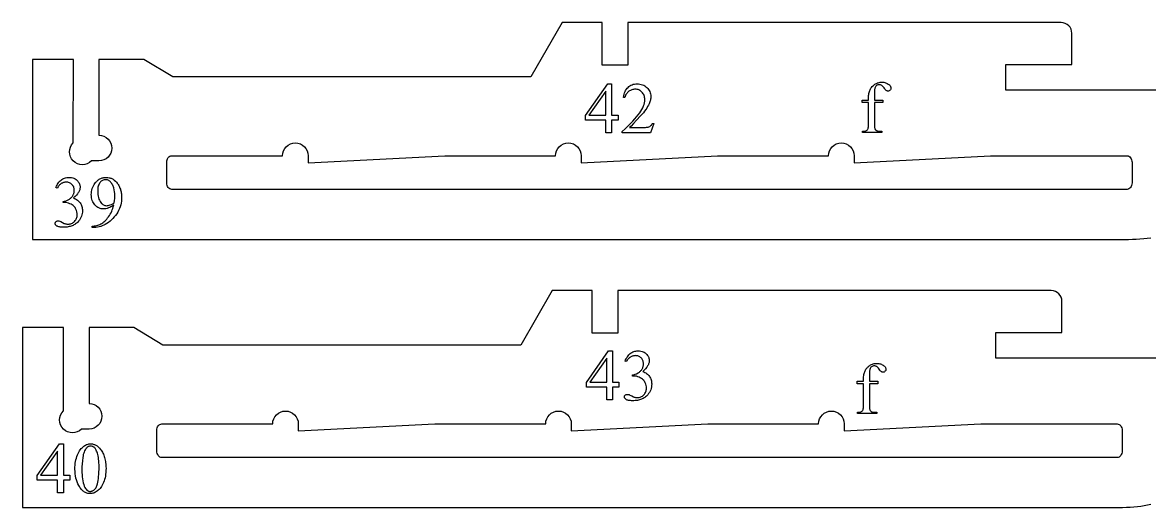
# Model space of a CAD drawing. Extents: x 9 to 960, y -397 to 558.
# Drawn here: x 298.8 to 510, y 453.2 to 544.1 of the extents above; entities that cross this region are included whole.
import ezdxf

# ---------------------------------------------------------------- set-up
doc = ezdxf.new("R2010")
doc.units = 0
doc.header["$MEASUREMENT"] = 0
for name, color, linetype in [('EXT', 1, 'CONTINUOUS'), ('INT', 5, 'CONTINUOUS'), ('TEXT', 18, 'CONTINUOUS')]:
    doc.layers.add(name, color=color, linetype=linetype)

msp = doc.modelspace()

# ---------------------------------------------------------------- linework, layer by layer
at = {"layer": 'EXT'}
for points in [[(519.28, 531.39), (494.85, 531.39), (483.04, 531.4), (483.04, 536.2), (495.44, 536.2), (495.44, 542.05, 0.414214), (493.44, 544.05), (412.22, 544.05), (412.22, 536.05), (407.42, 536.05), (407.42, 544.05), (399.91, 544.05), (394.02, 533.86), (326.94, 533.86), (321.5, 537.12), (313.11, 537.12), (313.11, 522.92, -1), (313.11, 518.12), (311.7, 518.12, -1), (308.3, 521.52), (308.31, 537.12), (300.64, 537.12), (300.64, 503.42), (505.33, 503.42), (506.07, 503.42), (506.79, 503.44), (507.51, 503.47), (508.21, 503.5), (508.9, 503.55), (509.57, 503.62), (510.23, 503.69)], [(517.43, 481.14), (493, 481.15), (481.19, 481.15), (481.19, 485.95), (493.59, 485.95), (493.59, 491.81, 0.414214), (491.59, 493.81), (410.37, 493.81), (410.37, 485.81), (405.57, 485.81), (405.57, 493.81), (398.06, 493.81), (392.17, 483.61), (325.09, 483.61), (319.65, 486.87), (311.26, 486.87), (311.26, 472.67, -1), (311.26, 467.87), (309.85, 467.87, -1), (306.45, 471.27), (306.45, 486.87), (298.79, 486.87), (298.79, 453.17), (503.48, 453.17), (504.22, 453.17), (504.94, 453.19), (505.66, 453.22), (506.36, 453.25), (507.05, 453.3), (507.72, 453.37), (508.38, 453.44), (509.01, 453.53), (509.64, 453.64), (510.24, 453.76)]]:
    msp.add_lwpolyline(points, format="xyb", dxfattribs=at)
at = {"layer": 'INT'}
for points in [[(325.81, 517.86), (325.82, 518.11), (325.88, 518.34), (325.97, 518.54), (326.08, 518.73), (326.22, 518.88), (326.38, 518.99), (326.55, 519.06), (326.74, 519.09), (347.52, 519.09, -1), (352.32, 519.09), (352.32, 517.79), (377.9, 519.09), (398.68, 519.09, -1), (403.48, 519.09), (403.48, 517.79), (429.05, 519.09), (449.83, 519.09, -1), (454.63, 519.09), (454.63, 517.79), (480.21, 519.09), (505.79, 519.09), (505.98, 519.06), (506.15, 518.99), (506.31, 518.87), (506.45, 518.72), (506.57, 518.54), (506.65, 518.33), (506.71, 518.1), (506.73, 517.86), (506.73, 514), (506.71, 513.76), (506.65, 513.53), (506.56, 513.32), (506.45, 513.14), (506.31, 512.99), (506.15, 512.87), (505.98, 512.8), (505.79, 512.78), (326.74, 512.78), (326.55, 512.8), (326.38, 512.87), (326.22, 512.99), (326.08, 513.14), (325.97, 513.32), (325.88, 513.53), (325.82, 513.76), (325.81, 514)], [(323.95, 467.61), (323.97, 467.86), (324.03, 468.09), (324.11, 468.3), (324.23, 468.48), (324.37, 468.63), (324.53, 468.74), (324.7, 468.81), (324.89, 468.84), (345.67, 468.84, -1), (350.47, 468.84), (350.47, 467.54), (376.05, 468.84), (396.83, 468.84, -1), (401.63, 468.84), (401.63, 467.54), (427.2, 468.84), (447.98, 468.84, -1), (452.78, 468.84), (452.78, 467.54), (478.36, 468.84), (503.94, 468.84), (504.13, 468.81), (504.3, 468.74), (504.46, 468.63), (504.6, 468.47), (504.71, 468.29), (504.8, 468.08), (504.86, 467.85), (504.87, 467.61), (504.87, 463.75), (504.86, 463.51), (504.8, 463.28), (504.71, 463.07), (504.6, 462.89), (504.46, 462.74), (504.3, 462.62), (504.13, 462.55), (503.94, 462.53), (324.89, 462.53), (324.7, 462.55), (324.53, 462.62), (324.37, 462.74), (324.23, 462.89), (324.12, 463.07), (324.03, 463.28), (323.97, 463.51), (323.95, 463.75)]]:
    msp.add_lwpolyline(points, format="xyb", close=True, dxfattribs=at)
at = {"layer": 'TEXT'}
for points in [[(410.39, 526.7), (410.39, 525.76), (409.18, 525.76), (409.18, 523.39), (408.08, 523.39), (408.08, 525.76), (404.27, 525.76), (404.27, 526.61), (408.45, 532.57), (409.18, 532.57), (409.18, 526.7)], [(417.09, 525.12), (416.46, 523.39), (411.15, 523.39), (411.15, 523.63), (411.71, 524.15), (412.23, 524.65), (412.71, 525.12), (413.14, 525.57), (413.54, 526), (413.88, 526.4), (414.19, 526.77), (414.45, 527.12), (414.67, 527.46), (414.87, 527.78), (415.03, 528.1), (415.16, 528.42), (415.27, 528.72), (415.34, 529.02), (415.39, 529.31), (415.4, 529.6), (415.4, 529.81), (415.37, 530.01), (415.33, 530.2), (415.27, 530.38), (415.2, 530.55), (415.11, 530.71), (415, 530.86), (414.88, 531), (414.74, 531.13), (414.6, 531.25), (414.46, 531.34), (414.3, 531.42), (414.14, 531.48), (413.98, 531.52), (413.8, 531.55), (413.62, 531.56), (413.46, 531.55), (413.3, 531.53), (413.15, 531.5), (412.99, 531.46), (412.85, 531.4), (412.71, 531.34), (412.57, 531.26), (412.43, 531.17), (412.31, 531.06), (412.19, 530.95), (412.08, 530.83), (411.97, 530.69), (411.88, 530.54), (411.8, 530.38), (411.72, 530.21), (411.65, 530.03), (411.41, 530.03), (411.46, 530.33), (411.52, 530.61), (411.61, 530.87), (411.7, 531.11), (411.82, 531.34), (411.95, 531.55), (412.1, 531.74), (412.26, 531.91), (412.44, 532.07), (412.63, 532.2), (412.82, 532.31), (413.03, 532.41), (413.25, 532.48), (413.48, 532.53), (413.72, 532.56), (413.98, 532.57), (414.24, 532.56), (414.5, 532.53), (414.75, 532.47), (414.98, 532.4), (415.2, 532.3), (415.42, 532.18), (415.62, 532.03), (415.8, 531.87), (415.98, 531.69), (416.13, 531.5), (416.25, 531.3), (416.35, 531.1), (416.44, 530.89), (416.49, 530.67), (416.53, 530.44), (416.54, 530.21), (416.53, 530.04), (416.52, 529.87), (416.49, 529.7), (416.46, 529.52), (416.41, 529.35), (416.36, 529.18), (416.29, 529.01), (416.22, 528.84), (416.09, 528.57), (415.94, 528.3), (415.77, 528.02), (415.58, 527.73), (415.37, 527.45), (415.14, 527.16), (414.89, 526.86), (414.63, 526.56), (413.88, 525.75), (413.28, 525.12), (412.85, 524.66), (412.56, 524.39), (414.91, 524.39), (415.24, 524.39), (415.52, 524.4), (415.75, 524.42), (415.92, 524.44), (416.06, 524.47), (416.19, 524.52), (416.32, 524.58), (416.44, 524.66), (416.55, 524.75), (416.66, 524.85), (416.75, 524.98), (416.84, 525.12)], [(458.43, 529.05), (458.43, 525.06), (458.44, 524.67), (458.45, 524.51), (458.47, 524.36), (458.5, 524.24), (458.53, 524.13), (458.57, 524.05), (458.61, 523.98), (458.68, 523.91), (458.75, 523.86), (458.82, 523.81), (458.9, 523.76), (458.99, 523.73), (459.08, 523.71), (459.17, 523.7), (459.27, 523.69), (459.82, 523.69), (459.82, 523.45), (456.19, 523.45), (456.19, 523.69), (456.46, 523.69), (456.59, 523.7), (456.72, 523.72), (456.84, 523.77), (456.95, 523.82), (457.05, 523.9), (457.13, 523.98), (457.2, 524.08), (457.25, 524.18), (457.29, 524.32), (457.31, 524.51), (457.33, 524.76), (457.33, 525.06), (457.33, 529.05), (456.15, 529.05), (456.15, 529.53), (457.33, 529.53), (457.33, 529.93), (457.34, 530.15), (457.35, 530.37), (457.37, 530.57), (457.41, 530.77), (457.45, 530.96), (457.5, 531.14), (457.56, 531.31), (457.62, 531.47), (457.7, 531.62), (457.79, 531.77), (457.89, 531.91), (457.99, 532.04), (458.11, 532.16), (458.24, 532.28), (458.37, 532.39), (458.52, 532.49), (458.67, 532.58), (458.83, 532.66), (458.99, 532.73), (459.16, 532.78), (459.33, 532.82), (459.5, 532.85), (459.68, 532.87), (459.87, 532.88), (460.04, 532.87), (460.21, 532.85), (460.37, 532.81), (460.54, 532.76), (460.69, 532.7), (460.85, 532.62), (461, 532.53), (461.15, 532.43), (461.24, 532.35), (461.32, 532.27), (461.38, 532.19), (461.44, 532.11), (461.48, 532.02), (461.51, 531.94), (461.53, 531.85), (461.53, 531.76), (461.52, 531.66), (461.49, 531.56), (461.44, 531.47), (461.36, 531.38), (461.27, 531.3), (461.18, 531.25), (461.09, 531.22), (460.99, 531.2), (460.91, 531.21), (460.83, 531.23), (460.75, 531.27), (460.67, 531.31), (460.58, 531.38), (460.48, 531.49), (460.37, 531.62), (460.25, 531.79), (460.13, 531.95), (460.02, 532.09), (459.91, 532.2), (459.8, 532.27), (459.7, 532.33), (459.58, 532.37), (459.47, 532.39), (459.34, 532.4), (459.2, 532.39), (459.06, 532.36), (458.94, 532.31), (458.83, 532.24), (458.73, 532.14), (458.64, 532.03), (458.57, 531.89), (458.52, 531.73), (458.5, 531.63), (458.48, 531.49), (458.45, 531.12), (458.43, 530.61), (458.43, 529.97), (458.43, 529.53), (459.99, 529.53), (459.99, 529.05)], [(408.08, 526.7), (408.08, 531.17), (404.92, 526.7)], [(305.04, 513.14), (305.14, 513.36), (305.25, 513.57), (305.36, 513.76), (305.48, 513.94), (305.6, 514.11), (305.73, 514.27), (305.87, 514.41), (306.01, 514.54), (306.16, 514.66), (306.33, 514.76), (306.49, 514.84), (306.67, 514.91), (306.86, 514.97), (307.06, 515), (307.26, 515.03), (307.48, 515.04), (307.74, 515.02), (307.99, 514.99), (308.22, 514.94), (308.43, 514.86), (308.63, 514.76), (308.82, 514.64), (308.98, 514.5), (309.14, 514.33), (309.24, 514.2), (309.33, 514.06), (309.4, 513.93), (309.46, 513.79), (309.51, 513.65), (309.55, 513.5), (309.57, 513.36), (309.57, 513.21), (309.57, 513.09), (309.55, 512.96), (309.53, 512.84), (309.5, 512.71), (309.45, 512.59), (309.4, 512.46), (309.34, 512.34), (309.27, 512.21), (309.18, 512.08), (309.09, 511.96), (308.88, 511.7), (308.63, 511.44), (308.34, 511.18), (308.54, 511.09), (308.73, 511), (308.9, 510.9), (309.07, 510.78), (309.22, 510.66), (309.36, 510.53), (309.48, 510.4), (309.59, 510.25), (309.69, 510.1), (309.78, 509.93), (309.85, 509.77), (309.91, 509.59), (309.96, 509.41), (309.99, 509.22), (310.01, 509.03), (310.02, 508.83), (310.01, 508.54), (309.97, 508.26), (309.91, 508), (309.83, 507.74), (309.73, 507.49), (309.6, 507.25), (309.45, 507.02), (309.28, 506.81), (309.15, 506.67), (309.02, 506.54), (308.88, 506.43), (308.74, 506.32), (308.58, 506.22), (308.43, 506.13), (308.26, 506.04), (308.09, 505.97), (307.91, 505.9), (307.72, 505.85), (307.53, 505.8), (307.33, 505.76), (307.13, 505.73), (306.91, 505.71), (306.69, 505.69), (306.47, 505.69), (306.25, 505.69), (306.05, 505.7), (305.87, 505.72), (305.7, 505.75), (305.56, 505.78), (305.43, 505.82), (305.32, 505.86), (305.23, 505.92), (305.09, 506.03), (305.03, 506.09), (304.98, 506.15), (304.95, 506.21), (304.92, 506.27), (304.91, 506.34), (304.9, 506.4), (304.91, 506.49), (304.94, 506.58), (304.99, 506.66), (305.06, 506.74), (305.14, 506.8), (305.23, 506.85), (305.33, 506.88), (305.43, 506.88), (305.6, 506.87), (305.77, 506.83), (305.96, 506.75), (306.28, 506.59), (306.62, 506.42), (306.74, 506.37), (306.83, 506.34), (306.96, 506.31), (307.09, 506.29), (307.22, 506.27), (307.36, 506.27), (307.52, 506.28), (307.68, 506.3), (307.84, 506.34), (307.99, 506.4), (308.13, 506.47), (308.27, 506.56), (308.41, 506.67), (308.54, 506.79), (308.65, 506.93), (308.75, 507.07), (308.84, 507.21), (308.91, 507.36), (308.97, 507.52), (309.01, 507.69), (309.03, 507.86), (309.04, 508.03), (309.02, 508.29), (308.98, 508.55), (308.91, 508.8), (308.8, 509.06), (308.72, 509.23), (308.62, 509.38), (308.53, 509.51), (308.43, 509.62), (308.27, 509.75), (308.09, 509.87), (307.88, 509.99), (307.64, 510.1), (307.39, 510.19), (307.14, 510.26), (306.88, 510.3), (306.63, 510.32), (306.41, 510.32), (306.41, 510.52), (306.55, 510.54), (306.68, 510.56), (306.94, 510.64), (307.2, 510.75), (307.47, 510.89), (307.59, 510.97), (307.71, 511.06), (307.82, 511.15), (307.92, 511.24), (308.01, 511.33), (308.1, 511.43), (308.17, 511.54), (308.23, 511.64), (308.29, 511.75), (308.34, 511.87), (308.38, 511.98), (308.41, 512.1), (308.44, 512.22), (308.46, 512.35), (308.47, 512.48), (308.47, 512.61), (308.47, 512.77), (308.45, 512.93), (308.41, 513.08), (308.37, 513.22), (308.31, 513.36), (308.23, 513.48), (308.14, 513.6), (308.04, 513.71), (307.93, 513.81), (307.82, 513.9), (307.69, 513.97), (307.56, 514.03), (307.43, 514.07), (307.28, 514.11), (307.13, 514.13), (306.98, 514.13), (306.85, 514.13), (306.73, 514.12), (306.61, 514.09), (306.49, 514.06), (306.37, 514.02), (306.26, 513.98), (306.14, 513.92), (306.03, 513.86), (305.93, 513.78), (305.83, 513.7), (305.72, 513.61), (305.63, 513.51), (305.53, 513.41), (305.44, 513.29), (305.26, 513.03)], [(311.86, 505.66), (311.86, 505.91), (312.08, 505.92), (312.29, 505.94), (312.49, 505.97), (312.7, 506.02), (312.9, 506.07), (313.09, 506.14), (313.28, 506.22), (313.47, 506.31), (313.66, 506.42), (313.84, 506.54), (314.02, 506.68), (314.2, 506.84), (314.38, 507.02), (314.56, 507.22), (314.73, 507.43), (314.91, 507.67), (315.07, 507.91), (315.23, 508.16), (315.37, 508.42), (315.5, 508.69), (315.61, 508.95), (315.71, 509.23), (315.8, 509.51), (315.87, 509.8), (315.62, 509.64), (315.36, 509.51), (315.12, 509.39), (314.88, 509.3), (314.65, 509.22), (314.42, 509.17), (314.2, 509.14), (313.99, 509.13), (313.75, 509.14), (313.53, 509.17), (313.31, 509.23), (313.11, 509.31), (312.91, 509.41), (312.72, 509.54), (312.54, 509.69), (312.36, 509.86), (312.2, 510.05), (312.07, 510.26), (311.95, 510.48), (311.85, 510.72), (311.78, 510.97), (311.73, 511.23), (311.7, 511.51), (311.68, 511.81), (311.7, 512.1), (311.73, 512.38), (311.78, 512.66), (311.85, 512.93), (311.95, 513.19), (312.07, 513.44), (312.2, 513.68), (312.36, 513.91), (312.47, 514.05), (312.57, 514.18), (312.69, 514.29), (312.8, 514.4), (312.92, 514.51), (313.04, 514.6), (313.17, 514.68), (313.3, 514.75), (313.44, 514.82), (313.58, 514.88), (313.72, 514.93), (313.87, 514.97), (314.02, 515), (314.17, 515.02), (314.33, 515.03), (314.49, 515.04), (314.76, 515.02), (315.03, 514.98), (315.15, 514.95), (315.28, 514.91), (315.4, 514.86), (315.52, 514.81), (315.75, 514.68), (315.98, 514.52), (316.19, 514.33), (316.39, 514.12), (316.51, 513.98), (316.62, 513.83), (316.72, 513.67), (316.81, 513.52), (316.9, 513.36), (316.98, 513.19), (317.05, 513.02), (317.12, 512.85), (317.17, 512.67), (317.22, 512.49), (317.26, 512.31), (317.3, 512.12), (317.33, 511.92), (317.34, 511.73), (317.36, 511.52), (317.36, 511.32), (317.35, 510.95), (317.31, 510.58), (317.26, 510.22), (317.18, 509.87), (317.07, 509.52), (316.95, 509.18), (316.8, 508.85), (316.62, 508.52), (316.43, 508.2), (316.22, 507.9), (315.99, 507.61), (315.74, 507.33), (315.48, 507.07), (315.19, 506.82), (314.89, 506.59), (314.57, 506.37), (314.3, 506.2), (314.03, 506.06), (313.74, 505.94), (313.46, 505.84), (313.16, 505.76), (312.86, 505.71), (312.55, 505.67), (312.24, 505.66)], [(315.98, 510.29), (316.03, 510.7), (316.07, 511.07), (316.09, 511.39), (316.1, 511.67), (316.08, 512), (316.04, 512.34), (315.98, 512.69), (315.88, 513.06), (315.82, 513.24), (315.76, 513.41), (315.69, 513.57), (315.61, 513.72), (315.53, 513.86), (315.45, 513.98), (315.36, 514.1), (315.26, 514.21), (315.16, 514.3), (315.05, 514.38), (314.94, 514.45), (314.83, 514.5), (314.71, 514.55), (314.59, 514.58), (314.47, 514.6), (314.35, 514.6), (314.2, 514.6), (314.06, 514.57), (313.92, 514.53), (313.79, 514.47), (313.66, 514.4), (313.54, 514.31), (313.42, 514.2), (313.31, 514.07), (313.21, 513.93), (313.12, 513.77), (313.04, 513.6), (312.98, 513.41), (312.93, 513.21), (312.89, 512.99), (312.87, 512.75), (312.87, 512.49), (312.88, 512.15), (312.9, 511.83), (312.95, 511.53), (313.01, 511.25), (313.1, 510.98), (313.2, 510.74), (313.32, 510.51), (313.46, 510.3), (313.57, 510.17), (313.69, 510.05), (313.81, 509.96), (313.94, 509.87), (314.07, 509.81), (314.22, 509.77), (314.36, 509.74), (314.52, 509.73), (314.68, 509.74), (314.85, 509.77), (315.04, 509.81), (315.24, 509.88), (315.45, 509.96), (315.64, 510.05), (315.81, 510.16)], [(410.56, 476.65), (410.56, 475.71), (409.35, 475.71), (409.35, 473.33), (408.26, 473.33), (408.26, 475.71), (404.45, 475.71), (404.45, 476.56), (408.62, 482.52), (409.35, 482.52), (409.35, 476.65)], [(411.72, 480.62), (411.82, 480.84), (411.92, 481.05), (412.04, 481.25), (412.16, 481.43), (412.28, 481.6), (412.41, 481.75), (412.55, 481.9), (412.69, 482.03), (412.84, 482.14), (413, 482.24), (413.17, 482.33), (413.35, 482.4), (413.54, 482.45), (413.74, 482.49), (413.94, 482.51), (414.16, 482.52), (414.42, 482.51), (414.67, 482.48), (414.9, 482.42), (415.11, 482.34), (415.31, 482.25), (415.49, 482.12), (415.66, 481.98), (415.81, 481.82), (415.92, 481.68), (416.01, 481.55), (416.08, 481.41), (416.14, 481.27), (416.19, 481.13), (416.23, 480.99), (416.25, 480.84), (416.25, 480.69), (416.25, 480.57), (416.23, 480.45), (416.21, 480.32), (416.18, 480.2), (416.13, 480.07), (416.08, 479.95), (416.02, 479.82), (415.94, 479.7), (415.86, 479.57), (415.77, 479.44), (415.56, 479.18), (415.31, 478.92), (415.02, 478.66), (415.22, 478.58), (415.41, 478.48), (415.58, 478.38), (415.75, 478.27), (415.9, 478.15), (416.04, 478.02), (416.16, 477.88), (416.27, 477.73), (416.37, 477.58), (416.46, 477.42), (416.53, 477.25), (416.59, 477.08), (416.64, 476.9), (416.67, 476.71), (416.69, 476.51), (416.7, 476.31), (416.69, 476.03), (416.65, 475.75), (416.59, 475.48), (416.51, 475.22), (416.41, 474.98), (416.28, 474.74), (416.13, 474.51), (415.95, 474.29), (415.83, 474.15), (415.7, 474.03), (415.56, 473.91), (415.42, 473.8), (415.26, 473.7), (415.11, 473.61), (414.94, 473.53), (414.77, 473.45), (414.59, 473.39), (414.4, 473.33), (414.21, 473.28), (414.01, 473.24), (413.81, 473.21), (413.59, 473.19), (413.37, 473.18), (413.15, 473.17), (412.93, 473.18), (412.73, 473.19), (412.55, 473.21), (412.38, 473.23), (412.24, 473.26), (412.11, 473.3), (412, 473.35), (411.91, 473.4), (411.77, 473.52), (411.71, 473.57), (411.66, 473.63), (411.63, 473.7), (411.6, 473.76), (411.59, 473.82), (411.58, 473.88), (411.59, 473.98), (411.62, 474.07), (411.67, 474.15), (411.74, 474.22), (411.82, 474.29), (411.91, 474.33), (412.01, 474.36), (412.11, 474.37), (412.28, 474.36), (412.45, 474.32), (412.63, 474.24), (412.96, 474.07), (413.3, 473.91), (413.42, 473.86), (413.51, 473.83), (413.64, 473.79), (413.77, 473.77), (413.9, 473.76), (414.04, 473.75), (414.2, 473.76), (414.36, 473.78), (414.52, 473.83), (414.67, 473.88), (414.81, 473.96), (414.95, 474.05), (415.09, 474.15), (415.21, 474.28), (415.33, 474.41), (415.43, 474.55), (415.52, 474.7), (415.59, 474.85), (415.64, 475.01), (415.68, 475.17), (415.71, 475.34), (415.72, 475.52), (415.7, 475.78), (415.66, 476.04), (415.58, 476.29), (415.48, 476.54), (415.39, 476.71), (415.3, 476.87), (415.21, 477), (415.1, 477.1), (414.95, 477.23), (414.77, 477.36), (414.56, 477.47), (414.32, 477.59), (414.07, 477.68), (413.82, 477.75), (413.56, 477.79), (413.31, 477.8), (413.09, 477.8), (413.09, 478), (413.22, 478.02), (413.36, 478.05), (413.62, 478.13), (413.88, 478.24), (414.15, 478.38), (414.27, 478.46), (414.39, 478.54), (414.5, 478.63), (414.6, 478.72), (414.69, 478.82), (414.77, 478.92), (414.85, 479.02), (414.91, 479.13), (414.97, 479.24), (415.02, 479.35), (415.06, 479.47), (415.09, 479.59), (415.12, 479.71), (415.14, 479.83), (415.15, 479.96), (415.15, 480.09), (415.14, 480.26), (415.12, 480.42), (415.09, 480.57), (415.04, 480.71), (414.98, 480.84), (414.91, 480.97), (414.82, 481.09), (414.72, 481.2), (414.61, 481.29), (414.5, 481.38), (414.37, 481.45), (414.24, 481.51), (414.11, 481.56), (413.96, 481.59), (413.81, 481.61), (413.66, 481.62), (413.53, 481.61), (413.41, 481.6), (413.28, 481.58), (413.16, 481.55), (413.05, 481.51), (412.93, 481.46), (412.82, 481.41), (412.71, 481.34), (412.61, 481.27), (412.5, 481.19), (412.4, 481.1), (412.31, 481), (412.21, 480.89), (412.12, 480.77), (411.94, 480.52)], [(408.26, 476.65), (408.26, 481.12), (405.1, 476.65)], [(457.49, 476.36), (457.49, 472.36), (457.5, 471.98), (457.52, 471.81), (457.54, 471.67), (457.56, 471.55), (457.59, 471.44), (457.63, 471.35), (457.68, 471.29), (457.74, 471.22), (457.81, 471.16), (457.88, 471.11), (457.96, 471.07), (458.05, 471.04), (458.14, 471.01), (458.23, 471), (458.33, 471), (458.88, 471), (458.88, 470.76), (455.25, 470.76), (455.25, 471), (455.52, 471), (455.65, 471), (455.78, 471.03), (455.9, 471.07), (456.01, 471.13), (456.11, 471.2), (456.19, 471.29), (456.26, 471.38), (456.31, 471.49), (456.35, 471.63), (456.37, 471.82), (456.39, 472.06), (456.39, 472.36), (456.39, 476.36), (455.21, 476.36), (455.21, 476.84), (456.39, 476.84), (456.39, 477.24), (456.4, 477.46), (456.41, 477.67), (456.44, 477.88), (456.47, 478.07), (456.51, 478.26), (456.56, 478.44), (456.62, 478.61), (456.69, 478.78), (456.76, 478.93), (456.85, 479.08), (456.95, 479.21), (457.06, 479.35), (457.17, 479.47), (457.3, 479.58), (457.43, 479.69), (457.58, 479.79), (457.73, 479.88), (457.89, 479.96), (458.05, 480.03), (458.22, 480.09), (458.39, 480.13), (458.56, 480.16), (458.74, 480.18), (458.93, 480.18), (459.1, 480.18), (459.27, 480.15), (459.44, 480.12), (459.6, 480.07), (459.76, 480.01), (459.91, 479.93), (460.06, 479.84), (460.21, 479.73), (460.3, 479.65), (460.38, 479.58), (460.45, 479.5), (460.5, 479.41), (460.54, 479.33), (460.57, 479.24), (460.59, 479.15), (460.6, 479.06), (460.58, 478.96), (460.55, 478.87), (460.5, 478.77), (460.42, 478.69), (460.33, 478.61), (460.24, 478.55), (460.15, 478.52), (460.05, 478.51), (459.97, 478.52), (459.89, 478.54), (459.81, 478.57), (459.73, 478.62), (459.64, 478.69), (459.54, 478.79), (459.43, 478.93), (459.31, 479.09), (459.19, 479.26), (459.08, 479.39), (458.97, 479.5), (458.86, 479.58), (458.76, 479.63), (458.65, 479.67), (458.53, 479.7), (458.41, 479.7), (458.26, 479.69), (458.12, 479.66), (458, 479.61), (457.89, 479.54), (457.79, 479.45), (457.7, 479.33), (457.64, 479.2), (457.58, 479.04), (457.56, 478.93), (457.54, 478.8), (457.51, 478.43), (457.5, 477.92), (457.49, 477.28), (457.49, 476.84), (459.06, 476.84), (459.06, 476.36)], [(307.64, 459.24), (307.64, 458.3), (306.44, 458.3), (306.44, 455.92), (305.34, 455.92), (305.34, 458.3), (301.53, 458.3), (301.53, 459.15), (305.71, 465.11), (306.44, 465.11), (306.44, 459.24)], [(308.61, 460.37), (308.61, 460.75), (308.63, 461.11), (308.67, 461.46), (308.72, 461.8), (308.79, 462.12), (308.87, 462.44), (308.96, 462.73), (309.07, 463.02), (309.19, 463.29), (309.32, 463.54), (309.46, 463.77), (309.61, 463.99), (309.77, 464.19), (309.94, 464.37), (310.12, 464.53), (310.3, 464.67), (310.45, 464.78), (310.61, 464.86), (310.76, 464.94), (310.91, 465), (311.07, 465.05), (311.22, 465.08), (311.38, 465.1), (311.54, 465.11), (311.67, 465.1), (311.79, 465.09), (311.92, 465.07), (312.04, 465.04), (312.17, 465), (312.29, 464.96), (312.4, 464.9), (312.52, 464.84), (312.64, 464.77), (312.75, 464.69), (312.97, 464.51), (313.19, 464.3), (313.4, 464.05), (313.52, 463.88), (313.64, 463.71), (313.75, 463.53), (313.85, 463.34), (313.94, 463.14), (314.02, 462.94), (314.1, 462.73), (314.17, 462.51), (314.23, 462.29), (314.28, 462.05), (314.33, 461.81), (314.36, 461.57), (314.39, 461.31), (314.41, 461.05), (314.42, 460.78), (314.43, 460.51), (314.42, 460.12), (314.4, 459.75), (314.36, 459.4), (314.31, 459.06), (314.25, 458.73), (314.17, 458.42), (314.08, 458.13), (313.98, 457.84), (313.86, 457.58), (313.73, 457.33), (313.6, 457.11), (313.46, 456.9), (313.31, 456.71), (313.16, 456.54), (312.99, 456.39), (312.82, 456.26), (312.65, 456.14), (312.48, 456.04), (312.31, 455.95), (312.14, 455.88), (311.97, 455.83), (311.8, 455.79), (311.64, 455.77), (311.47, 455.76), (311.31, 455.77), (311.16, 455.78), (311.01, 455.81), (310.86, 455.86), (310.71, 455.91), (310.57, 455.97), (310.43, 456.05), (310.29, 456.14), (310.16, 456.24), (310.03, 456.35), (309.91, 456.48), (309.78, 456.62), (309.67, 456.76), (309.55, 456.92), (309.44, 457.1), (309.33, 457.28), (309.16, 457.61), (309.01, 457.95), (308.89, 458.32), (308.79, 458.69), (308.71, 459.09), (308.65, 459.5), (308.62, 459.92)], [(309.91, 460.2), (309.91, 459.75), (309.94, 459.31), (309.97, 458.9), (310.02, 458.51), (310.09, 458.15), (310.16, 457.8), (310.26, 457.47), (310.36, 457.17), (310.47, 456.94), (310.58, 456.74), (310.7, 456.57), (310.84, 456.43), (310.91, 456.37), (310.98, 456.32), (311.06, 456.28), (311.14, 456.24), (311.22, 456.21), (311.31, 456.19), (311.4, 456.18), (311.49, 456.18), (311.58, 456.18), (311.67, 456.2), (311.77, 456.22), (311.86, 456.26), (311.95, 456.3), (312.05, 456.36), (312.14, 456.43), (312.24, 456.5), (312.33, 456.59), (312.42, 456.69), (312.5, 456.8), (312.57, 456.93), (312.64, 457.07), (312.71, 457.23), (312.77, 457.4), (312.82, 457.58), (312.89, 457.88), (312.95, 458.21), (313.01, 458.57), (313.05, 458.95), (313.08, 459.37), (313.11, 459.82), (313.12, 460.29), (313.13, 460.8), (313.12, 461.18), (313.11, 461.54), (313.08, 461.88), (313.05, 462.21), (313, 462.52), (312.95, 462.82), (312.88, 463.1), (312.81, 463.37), (312.75, 463.55), (312.68, 463.72), (312.61, 463.88), (312.53, 464.02), (312.45, 464.15), (312.37, 464.26), (312.28, 464.36), (312.19, 464.45), (312.12, 464.5), (312.05, 464.54), (311.97, 464.58), (311.89, 464.61), (311.72, 464.65), (311.53, 464.67), (311.42, 464.66), (311.31, 464.64), (311.21, 464.61), (311.11, 464.57), (311.01, 464.51), (310.91, 464.44), (310.82, 464.36), (310.73, 464.26), (310.62, 464.12), (310.51, 463.95), (310.41, 463.76), (310.33, 463.55), (310.25, 463.33), (310.18, 463.08), (310.13, 462.82), (310.08, 462.53), (310, 461.94), (309.95, 461.36), (309.92, 460.78)], [(305.34, 459.24), (305.34, 463.71), (302.18, 459.24)]]:
    msp.add_lwpolyline(points, close=True, dxfattribs=at)

doc.saveas('drawing.dxf')
